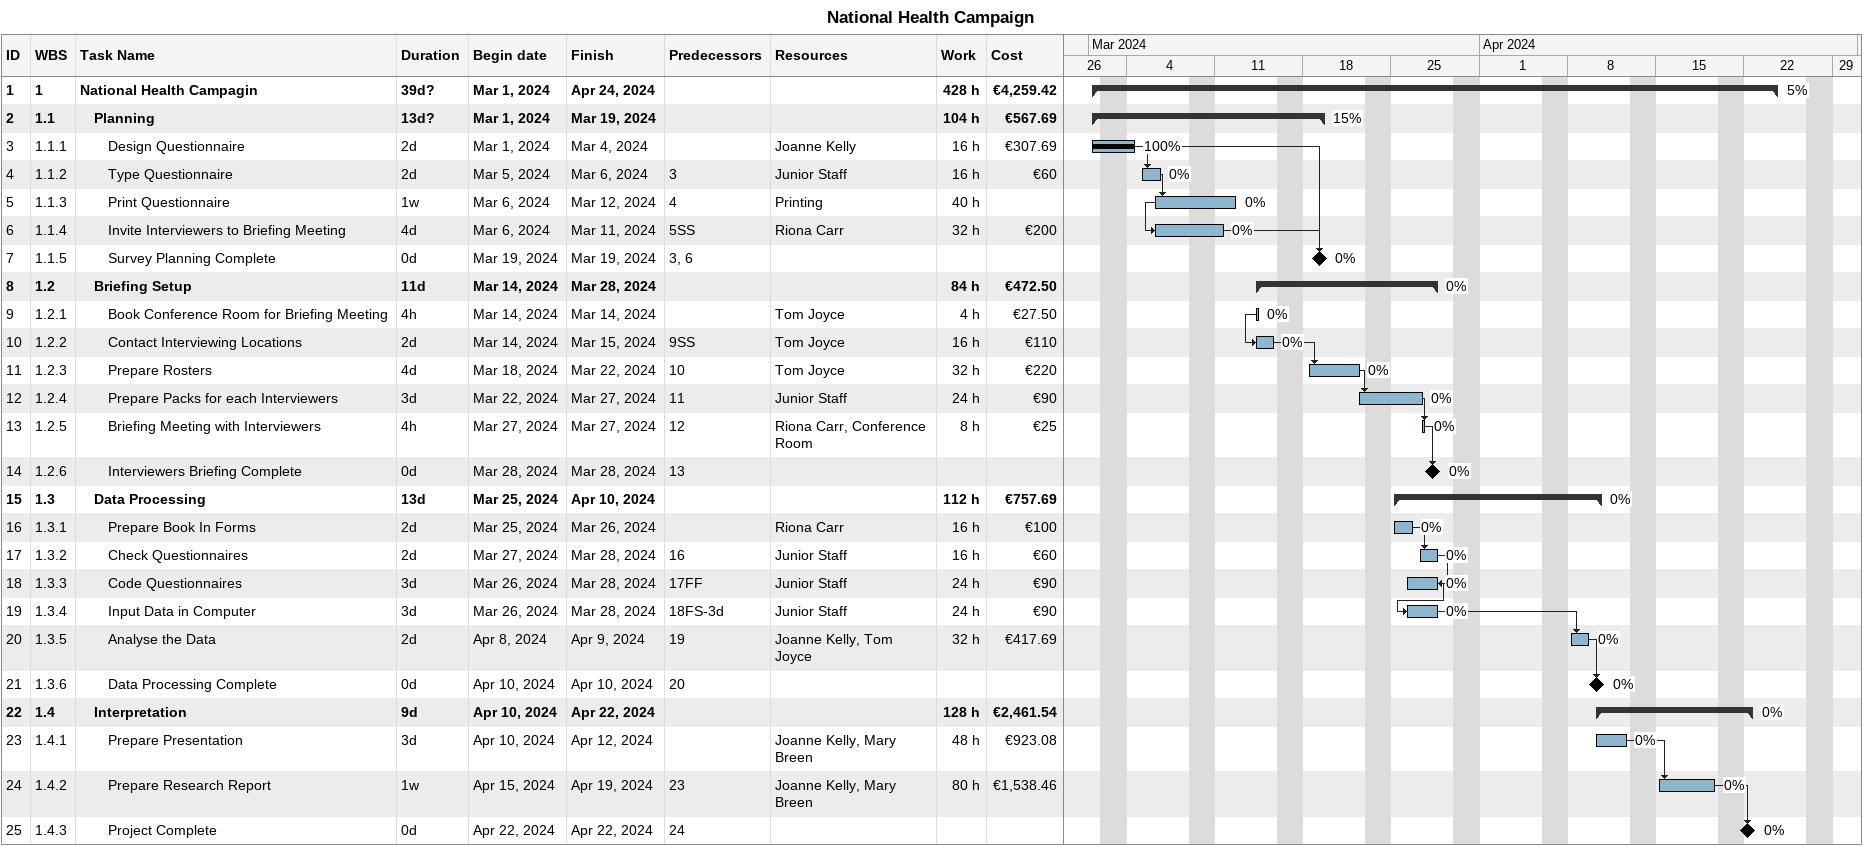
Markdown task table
National Health Campaign

| ID | WBS | Task | Duration | Start | Finish | Predecessors | Resources | % complete | Work (h) | Cost (€) |
|---|---|---|---|---|---|---|---|---|---|---|
| 1 | 1 | **National Health Campagin** | 39d? | 2024-03-01 | 2024-04-24 |  |  | 5 | 428 | 4259.42 |
| 2 | 1.1 | **Planning** | 13d? | 2024-03-01 | 2024-03-19 |  |  | 15 | 104 | 567.69 |
| 3 | 1.1.1 | Design Questionnaire | 2d | 2024-03-01 | 2024-03-04 |  | Joanne Kelly | 100 | 16 | 307.69 |
| 4 | 1.1.2 | Type Questionnaire | 2d | 2024-03-05 | 2024-03-06 | 3 | Junior Staff | 0 | 16 | 60 |
| 5 | 1.1.3 | Print Questionnaire | 1w | 2024-03-06 | 2024-03-12 | 4 | Printing | 0 | 40 |  |
| 6 | 1.1.4 | Invite Interviewers to Briefing Meeting | 4d | 2024-03-06 | 2024-03-11 | 5SS | Riona Carr | 0 | 32 | 200 |
| 7 | 1.1.5 | Survey Planning Complete | 0d | 2024-03-19 | 2024-03-19 | 3, 6 |  | 0 |  |  |
| 8 | 1.2 | **Briefing Setup** | 11d | 2024-03-14 | 2024-03-28 |  |  | 0 | 84 | 472.50 |
| 9 | 1.2.1 | Book Conference Room for Briefing Meeting | 4h | 2024-03-14 | 2024-03-14 |  | Tom Joyce | 0 | 4 | 27.50 |
| 10 | 1.2.2 | Contact Interviewing Locations | 2d | 2024-03-14 | 2024-03-15 | 9SS | Tom Joyce | 0 | 16 | 110 |
| 11 | 1.2.3 | Prepare Rosters | 4d | 2024-03-18 | 2024-03-22 | 10 | Tom Joyce | 0 | 32 | 220 |
| 12 | 1.2.4 | Prepare Packs for each Interviewers | 3d | 2024-03-22 | 2024-03-27 | 11 | Junior Staff | 0 | 24 | 90 |
| 13 | 1.2.5 | Briefing Meeting with Interviewers | 4h | 2024-03-27 | 2024-03-27 | 12 | Riona Carr, Conference Room | 0 | 8 | 25 |
| 14 | 1.2.6 | Interviewers Briefing Complete | 0d | 2024-03-28 | 2024-03-28 | 13 |  | 0 |  |  |
| 15 | 1.3 | **Data Processing** | 13d | 2024-03-25 | 2024-04-10 |  |  | 0 | 112 | 757.69 |
| 16 | 1.3.1 | Prepare Book In Forms | 2d | 2024-03-25 | 2024-03-26 |  | Riona Carr | 0 | 16 | 100 |
| 17 | 1.3.2 | Check Questionnaires | 2d | 2024-03-27 | 2024-03-28 | 16 | Junior Staff | 0 | 16 | 60 |
| 18 | 1.3.3 | Code Questionnaires | 3d | 2024-03-26 | 2024-03-28 | 17FF | Junior Staff | 0 | 24 | 90 |
| 19 | 1.3.4 | Input Data in Computer | 3d | 2024-03-26 | 2024-03-28 | 18FS-3d | Junior Staff | 0 | 24 | 90 |
| 20 | 1.3.5 | Analyse the Data | 2d | 2024-04-08 | 2024-04-09 | 19 | Joanne Kelly, Tom Joyce | 0 | 32 | 417.69 |
| 21 | 1.3.6 | Data Processing Complete | 0d | 2024-04-10 | 2024-04-10 | 20 |  | 0 |  |  |
| 22 | 1.4 | **Interpretation** | 9d | 2024-04-10 | 2024-04-22 |  |  | 0 | 128 | 2461.54 |
| 23 | 1.4.1 | Prepare Presentation | 3d | 2024-04-10 | 2024-04-12 |  | Joanne Kelly, Mary Breen | 0 | 48 | 923.08 |
| 24 | 1.4.2 | Prepare Research Report | 1w | 2024-04-15 | 2024-04-19 | 23 | Joanne Kelly, Mary Breen | 0 | 80 | 1538.46 |
| 25 | 1.4.3 | Project Complete | 0d | 2024-04-22 | 2024-04-22 | 24 |  | 0 |  |  |
